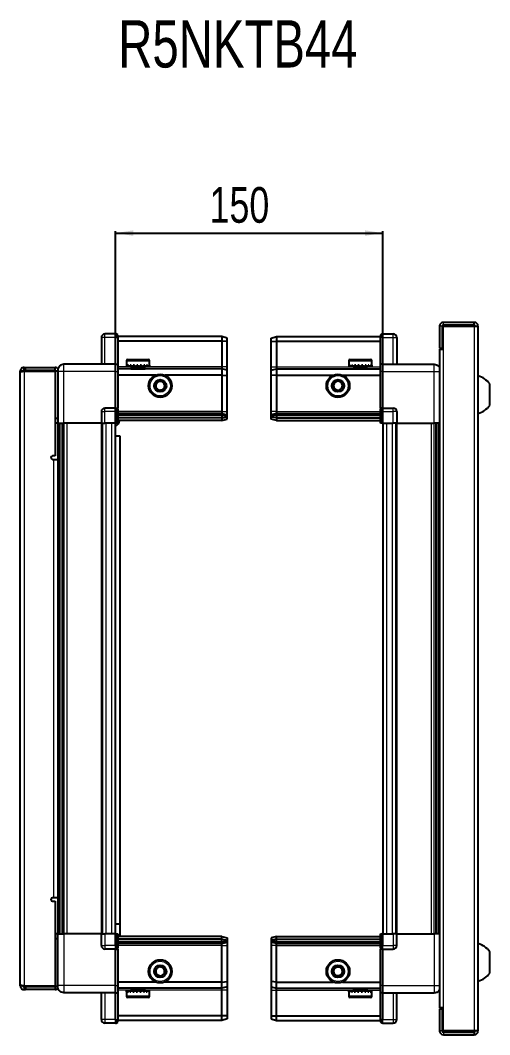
# Model space of a CAD drawing. Header units: millimetres. Extents: x 1021 to 2493, y 561 to 1511.
# Drawn here: x 1642 to 1905, y 943 to 1511 of the extents above; entities that cross this region are included whole.
import ezdxf

# ---------------------------------------------------------------- set-up
doc = ezdxf.new("R2010")
doc.units = ezdxf.units.MM
doc.layers.add('FORMAT', color=7, linetype='Continuous')
doc.styles.add('SLDTEXTSTYLE0', font='TXT', dxfattribs={"width": 0.75})
doc.dimstyles.new('SLDDIMSTYLE0', dxfattribs={"dimtxt": 20, "dimasz": 10, "dimexe": 0, "dimexo": 0.0625, "dimgap": 5, "dimtad": 2, "dimdec": 1, "dimrnd": 1e-09, "dimzin": 12, "dimdsep": 46, "dimtxsty": 'SLDTEXTSTYLE0', "dimsah": 1, "dimcen": 0.09, "dimadec": 0, "dimazin": 3, "dimtfac": 1, "dimtofl": 0, "dimtmove": 0, "dimatfit": 3, "dimfxl": 0, "dimfrac": 2, "dimtolj": 1, "dimtzin": 12, "dimarcsym": 0})

# ---------------------------------------------------------------- blocks, each defined once
blk = doc.blocks.new('_D_4')
at = {"layer": 'FORMAT'}
for p, q in [((1695.13, 1285.67), (1695.13, 1393.16)), ((1695.13, 1392.16), (1845.13, 1392.16)), ((1845.13, 1285.67), (1845.13, 1393.16))]:
    blk.add_line(p, q, dxfattribs=at)
for points in [[(1695.13, 1392.16), (1705.13, 1390.63), (1705.13, 1393.7)], [(1845.13, 1392.16), (1835.13, 1393.7), (1835.13, 1390.63)]]:
    blk.add_solid(points, dxfattribs=at)
at = {"layer": 'FORMAT', "insert": (1747.97, 1417.95), "char_height": 20, "attachment_point": 1, "style": 'SLDTEXTSTYLE0'}
blk.add_mtext('150', dxfattribs=at)

msp = doc.modelspace()

# ---------------------------------------------------------------- linework, layer by layer
at = {"color": 7, "linetype": 'Continuous', "lineweight": 25}
for p, q in [((1896.38, 1342.16), (1879.08, 1342.16)), ((1896.38, 1340.66), (1896.38, 1342.16)), ((1695.28, 1335.66), (1689.28, 1335.66)), ((1695.28, 1335.66), (1695.62, 1335.66)), ((1695.28, 1335.66), (1695.28, 1333.66)), ((1696.48, 1335.16), (1695.62, 1335.66)), ((1844.65, 1335.66), (1843.78, 1335.16)), ((1844.65, 1335.66), (1843.78, 1335.16)), ((1844.98, 1335.66), (1844.65, 1335.66)), ((1844.98, 1335.66), (1844.65, 1335.66)), ((1844.98, 1335.66), (1844.98, 1335.66)), ((1844.98, 1333.66), (1844.98, 1335.66)), ((1844.98, 1335.66), (1850.98, 1335.66)), ((1876.98, 1340.06), (1876.98, 1327.66)), ((1878.48, 1340.06), (1878.48, 1327.66)), ((1878.98, 1327.16), (1878.98, 1340.06)), ((1878.98, 1340.06), (1896.38, 1340.06)), ((1896.38, 1340.66), (1879.08, 1340.66)), ((1896.38, 1340.06), (1898.48, 1340.06)), ((1898.48, 1340.06), (1898.48, 945.26)), ((1687.28, 1333.66), (1687.28, 1318.66)), ((1695.28, 1318.86), (1695.28, 1333.66)), ((1695.28, 1318.86), (1695.28, 1333.66)), ((1696.48, 1333.66), (1696.48, 1335.16)), ((1754.78, 1334.16), (1696.48, 1334.16)), ((1696.48, 1333.66), (1696.48, 1318.86)), ((1754.78, 1331.66), (1696.48, 1331.66)), ((1754.78, 1334.16), (1754.78, 1331.66)), ((1757.78, 1333.36), (1754.78, 1334.16)), ((1754.78, 1331.66), (1754.78, 1317.16)), ((1757.78, 1331.51), (1754.78, 1331.66)), ((1757.78, 1331.51), (1757.78, 1333.36)), ((1757.78, 1317.16), (1757.78, 1331.51)), ((1782.48, 1333.36), (1785.48, 1334.16)), ((1782.48, 1331.51), (1782.48, 1333.36)), ((1782.48, 1331.51), (1785.48, 1331.66)), ((1782.48, 1317.16), (1782.48, 1331.51)), ((1785.48, 1334.16), (1785.48, 1331.66)), ((1785.48, 1334.16), (1843.78, 1334.16)), ((1785.48, 1331.66), (1785.48, 1317.16)), ((1785.48, 1331.66), (1843.78, 1331.66)), ((1843.78, 1335.16), (1843.78, 1333.66)), ((1843.78, 1318.86), (1843.78, 1333.66)), ((1844.98, 1333.66), (1844.98, 1318.86)), ((1852.98, 1333.66), (1852.98, 1318.66)), ((1876.88, 1327.16), (1876.88, 958.16)), ((1876.88, 1327.16), (1878.98, 1327.16)), ((1876.98, 1327.66), (1878.48, 1327.66)), ((1695.28, 1318.66), (1666.28, 1318.66)), ((1695.28, 1318.66), (1695.28, 1318.86)), ((1695.28, 1318.66), (1696.48, 1318.66)), ((1695.28, 1314.66), (1695.28, 1318.66)), ((1696.48, 1318.86), (1696.48, 1318.66)), ((1696.48, 1318.66), (1696.48, 1314.66)), ((1701.28, 1320.56), (1701.28, 1318.16)), ((1702.08, 1321.36), (1709.25, 1321.36)), ((1709.25, 1321.36), (1713.48, 1321.36)), ((1714.28, 1318.16), (1714.28, 1320.56)), ((1825.98, 1320.56), (1825.98, 1317.66)), ((1826.78, 1321.36), (1838.18, 1321.36)), ((1838.98, 1317.66), (1838.98, 1320.56)), ((1843.78, 1318.66), (1843.78, 1318.86)), ((1844.98, 1318.66), (1843.78, 1318.66)), ((1843.78, 1314.66), (1843.78, 1318.66)), ((1844.98, 1318.86), (1844.98, 1318.66)), ((1844.98, 1318.66), (1844.98, 1314.66)), ((1844.98, 1318.66), (1873.98, 1318.66)), ((1643.28, 1314.81), (1641.78, 1314.81)), ((1641.78, 1314.31), (1641.78, 1314.81)), ((1641.78, 971.01), (1641.78, 1314.31)), ((1643.88, 1315.41), (1643.88, 1316.91)), ((1643.88, 1316.91), (1644.78, 1316.91)), ((1643.88, 1315.41), (1644.78, 1315.41)), ((1643.88, 1314.91), (1661.28, 1314.91)), ((1644.78, 1315.41), (1644.78, 1316.91)), ((1644.78, 1316.91), (1661.28, 1316.91)), ((1644.78, 1315.41), (1661.28, 1315.41)), ((1661.28, 1315.41), (1661.28, 1316.91)), ((1662.78, 1314.91), (1661.28, 1314.91)), ((1661.28, 1314.91), (1661.28, 1267.41)), ((1662.78, 1314.66), (1662.78, 1285.66)), ((1695.28, 1294.36), (1695.28, 1314.66)), ((1754.78, 1316.16), (1696.48, 1316.16)), ((1696.48, 1314.66), (1696.48, 1294.36)), ((1717.78, 1312.66), (1696.48, 1312.66)), ((1701.28, 1318.16), (1701.28, 1317.66)), ((1701.28, 1317.66), (1701.42, 1317.66)), ((1701.61, 1318.16), (1701.42, 1318.16)), ((1701.42, 1318.16), (1701.42, 1317.66)), ((1701.42, 1317.66), (1701.61, 1317.66)), ((1701.61, 1318.16), (1701.61, 1317.66)), ((1701.61, 1317.66), (1702.14, 1317.66)), ((1702.54, 1318.16), (1702.14, 1318.16)), ((1702.14, 1318.16), (1702.14, 1317.66)), ((1702.14, 1317.66), (1702.54, 1317.66)), ((1702.54, 1318.16), (1702.54, 1317.66)), ((1702.54, 1317.66), (1703.41, 1317.66)), ((1703.38, 1317.66), (1703.38, 1317.56)), ((1703.38, 1317.56), (1712.18, 1317.56)), ((1703.98, 1318.16), (1703.41, 1318.16)), ((1703.41, 1318.16), (1703.41, 1317.66)), ((1703.41, 1317.66), (1703.98, 1317.66)), ((1703.78, 1317.16), (1704.47, 1316.68)), ((1703.78, 1317.16), (1708.81, 1317.16)), ((1704.47, 1316.68), (1703.78, 1316.2)), ((1703.78, 1316.2), (1703.78, 1316.16)), ((1703.78, 1316.2), (1708.81, 1316.2)), ((1703.98, 1318.16), (1703.98, 1317.66)), ((1703.98, 1317.66), (1705.1, 1317.66)), ((1704.47, 1316.68), (1708.64, 1316.68)), ((1705.79, 1318.16), (1705.1, 1318.16)), ((1705.1, 1318.16), (1705.1, 1317.66)), ((1705.1, 1317.66), (1705.79, 1317.66)), ((1705.79, 1318.16), (1705.79, 1317.66)), ((1705.79, 1317.66), (1707.07, 1317.66)), ((1707.8, 1318.16), (1707.07, 1318.16)), ((1707.07, 1318.16), (1707.07, 1317.66)), ((1707.07, 1317.66), (1707.3, 1317.66)), ((1707.3, 1318.16), (1707.3, 1317.66)), ((1707.8, 1318.16), (1707.8, 1317.66)), ((1707.8, 1318.16), (1707.8, 1317.66)), ((1707.8, 1317.66), (1709.1, 1317.66)), ((1707.8, 1317.66), (1707.8, 1317.66)), ((1708.64, 1316.68), (1711.09, 1316.68)), ((1708.81, 1317.16), (1711.78, 1317.16)), ((1708.81, 1316.2), (1711.78, 1316.2)), ((1709.81, 1318.16), (1709.1, 1318.16)), ((1709.1, 1318.16), (1709.1, 1317.66)), ((1709.16, 1318.16), (1709.16, 1317.66)), ((1709.16, 1317.66), (1709.81, 1317.66)), ((1709.81, 1318.16), (1709.81, 1317.66)), ((1709.81, 1317.66), (1711, 1317.66)), ((1711.62, 1318.16), (1711, 1318.16)), ((1711, 1318.16), (1711, 1317.66)), ((1711, 1317.66), (1711.62, 1317.66)), ((1711.09, 1316.68), (1711.78, 1317.16)), ((1711.78, 1316.2), (1711.09, 1316.68)), ((1711.62, 1318.16), (1711.62, 1317.66)), ((1711.62, 1317.66), (1712.59, 1317.66)), ((1711.78, 1316.16), (1711.78, 1316.2)), ((1712.18, 1317.56), (1712.18, 1317.66)), ((1713.05, 1318.16), (1712.59, 1318.16)), ((1712.59, 1318.16), (1712.59, 1317.66)), ((1712.59, 1317.66), (1713.05, 1317.66)), ((1713.05, 1318.16), (1713.05, 1317.66)), ((1713.05, 1317.66), (1713.71, 1317.66)), ((1713.97, 1318.16), (1713.71, 1318.16)), ((1713.71, 1318.16), (1713.71, 1317.66)), ((1713.71, 1317.66), (1713.97, 1317.66)), ((1713.97, 1318.16), (1713.97, 1317.66)), ((1713.97, 1317.66), (1714.24, 1317.66)), ((1714.28, 1318.16), (1714.24, 1318.16)), ((1714.24, 1318.16), (1714.24, 1317.66)), ((1714.24, 1317.66), (1714.28, 1317.66)), ((1714.28, 1318.16), (1714.28, 1317.66)), ((1754.78, 1312.66), (1722.78, 1312.66)), ((1754.78, 1317.16), (1754.78, 1316.16)), ((1754.78, 1316.16), (1754.78, 1312.66)), ((1757.78, 1315.36), (1754.78, 1316.16)), ((1754.78, 1312.66), (1754.78, 1292.16)), ((1754.78, 1312.66), (1757.78, 1312.33)), ((1757.78, 1315.36), (1757.78, 1317.16)), ((1757.78, 1312.33), (1757.78, 1315.36)), ((1782.48, 1315.36), (1782.48, 1317.16)), ((1782.48, 1315.36), (1785.48, 1316.16)), ((1782.48, 1312.33), (1782.48, 1315.36)), ((1785.48, 1312.66), (1782.48, 1312.33)), ((1785.48, 1317.16), (1785.48, 1316.16)), ((1785.48, 1316.16), (1785.48, 1312.66)), ((1785.48, 1316.16), (1843.78, 1316.16)), ((1785.48, 1312.66), (1785.48, 1292.16)), ((1785.48, 1312.66), (1817.48, 1312.66)), ((1822.48, 1312.66), (1843.78, 1312.66)), ((1825.98, 1317.66), (1826.02, 1317.66)), ((1826.14, 1318.16), (1826.02, 1318.16)), ((1826.02, 1318.16), (1826.02, 1317.66)), ((1826.02, 1317.66), (1826.14, 1317.66)), ((1826.14, 1318.16), (1826.14, 1317.66)), ((1826.14, 1317.66), (1826.55, 1317.66)), ((1826.89, 1318.16), (1826.55, 1318.16)), ((1826.55, 1318.16), (1826.55, 1317.66)), ((1826.55, 1317.66), (1826.89, 1317.66)), ((1826.89, 1318.16), (1826.89, 1317.66)), ((1826.89, 1317.66), (1827.66, 1317.66)), ((1828.19, 1318.16), (1827.66, 1318.16)), ((1827.66, 1318.16), (1827.66, 1317.66)), ((1827.66, 1317.66), (1828.19, 1317.66)), ((1828.08, 1317.66), (1828.08, 1317.56)), ((1828.08, 1317.56), (1836.88, 1317.56)), ((1828.19, 1318.16), (1828.19, 1317.66)), ((1828.19, 1317.66), (1829.25, 1317.66)), ((1828.48, 1317.16), (1829.17, 1316.68)), ((1828.48, 1317.16), (1836.48, 1317.16)), ((1829.17, 1316.68), (1828.48, 1316.2)), ((1828.48, 1316.2), (1828.48, 1316.16)), ((1828.48, 1316.2), (1836.48, 1316.2)), ((1829.17, 1316.68), (1835.79, 1316.68)), ((1829.91, 1318.16), (1829.25, 1318.16)), ((1829.25, 1318.16), (1829.25, 1317.66)), ((1829.25, 1317.66), (1829.91, 1317.66)), ((1829.91, 1318.16), (1829.91, 1317.66)), ((1829.91, 1317.66), (1831.15, 1317.66)), ((1831.88, 1318.16), (1831.15, 1318.16)), ((1831.15, 1318.16), (1831.15, 1317.66)), ((1831.15, 1317.66), (1831.58, 1317.66)), ((1831.58, 1318.16), (1831.58, 1317.66)), ((1831.88, 1318.16), (1831.88, 1317.66)), ((1831.88, 1317.66), (1833.18, 1317.66)), ((1833.9, 1318.16), (1833.18, 1318.16)), ((1833.18, 1318.16), (1833.18, 1317.66)), ((1833.45, 1318.16), (1833.45, 1317.66)), ((1833.45, 1317.66), (1833.9, 1317.66)), ((1833.9, 1318.16), (1833.9, 1317.66)), ((1833.9, 1317.66), (1835.14, 1317.66)), ((1835.8, 1318.16), (1835.14, 1318.16)), ((1835.14, 1318.16), (1835.14, 1317.66)), ((1835.14, 1317.66), (1835.8, 1317.66)), ((1835.79, 1316.68), (1836.48, 1317.16)), ((1836.48, 1316.2), (1835.79, 1316.68)), ((1835.8, 1318.16), (1835.8, 1317.66)), ((1835.8, 1317.66), (1836.84, 1317.66)), ((1836.48, 1316.16), (1836.48, 1316.2)), ((1837.36, 1318.16), (1836.84, 1318.16)), ((1836.84, 1318.16), (1836.84, 1317.66)), ((1836.84, 1317.66), (1837.36, 1317.66)), ((1836.88, 1317.56), (1836.88, 1317.66)), ((1837.36, 1318.16), (1837.36, 1317.66)), ((1837.36, 1317.66), (1838.12, 1317.66)), ((1838.45, 1318.16), (1838.12, 1318.16)), ((1838.12, 1318.16), (1838.12, 1317.66)), ((1838.12, 1317.66), (1838.45, 1317.66)), ((1838.45, 1318.16), (1838.45, 1317.66)), ((1838.45, 1317.66), (1838.84, 1317.66)), ((1838.95, 1318.16), (1838.84, 1318.16)), ((1838.84, 1318.16), (1838.84, 1317.66)), ((1838.84, 1317.66), (1838.95, 1317.66)), ((1838.95, 1318.16), (1838.95, 1317.66)), ((1838.95, 1317.66), (1838.98, 1317.66)), ((1843.78, 1294.36), (1843.78, 1314.66)), ((1844.98, 1314.66), (1844.98, 1294.36)), ((1757.78, 1292.16), (1757.78, 1312.33)), ((1782.48, 1292.16), (1782.48, 1312.33)), ((1905.08, 1295.66), (1905.08, 1307.66)), ((1687.28, 1292.16), (1687.28, 1285.66)), ((1695.28, 1294.16), (1689.28, 1294.16)), ((1695.28, 1294.16), (1695.28, 1294.36)), ((1695.28, 1294.16), (1695.28, 1292.16)), ((1695.28, 1294.16), (1696.48, 1294.16)), ((1695.28, 1285.66), (1695.28, 1292.16)), ((1695.28, 1285.66), (1695.28, 1292.16)), ((1695.62, 1285.66), (1695.62, 1292.16)), ((1696.48, 1294.36), (1696.48, 1294.16)), ((1696.48, 1293.49), (1696.48, 1294.16)), ((1696.48, 1293.49), (1696.48, 1285.66)), ((1754.78, 1291.16), (1696.48, 1291.16)), ((1754.78, 1290.16), (1696.48, 1290.16)), ((1754.78, 1292.16), (1754.78, 1291.16)), ((1754.78, 1291.16), (1754.78, 1290.16)), ((1754.78, 1291.16), (1757.78, 1290.36)), ((1754.78, 1290.16), (1754.78, 1288.66)), ((1754.78, 1290.16), (1757.78, 1289.62)), ((1757.78, 1290.36), (1757.78, 1292.16)), ((1757.78, 1289.62), (1757.78, 1290.36)), ((1782.48, 1290.36), (1782.48, 1292.16)), ((1785.48, 1291.16), (1782.48, 1290.36)), ((1782.48, 1289.62), (1782.48, 1290.36)), ((1785.48, 1290.16), (1782.48, 1289.62)), ((1785.48, 1292.16), (1785.48, 1291.16)), ((1785.48, 1291.16), (1785.48, 1290.16)), ((1785.48, 1291.16), (1843.78, 1291.16)), ((1785.48, 1290.16), (1843.78, 1290.16)), ((1785.48, 1290.16), (1785.48, 1288.66)), ((1843.78, 1294.16), (1843.78, 1294.36)), ((1844.98, 1294.16), (1843.78, 1294.16)), ((1843.78, 1294.16), (1843.78, 1293.49)), ((1843.78, 1285.66), (1843.78, 1293.49)), ((1844.65, 1292.16), (1844.65, 1285.66)), ((1844.98, 1294.36), (1844.98, 1294.16)), ((1844.98, 1292.16), (1844.98, 1294.16)), ((1844.98, 1292.16), (1844.98, 1294.16)), ((1844.98, 1294.16), (1850.98, 1294.16)), ((1844.98, 1292.16), (1844.98, 1285.66)), ((1852.98, 1292.16), (1852.98, 1285.66)), ((1661.28, 1288.41), (1662.78, 1288.41)), ((1662.78, 1285.66), (1661.28, 1285.66)), ((1663.43, 999.66), (1663.43, 1285.66)), ((1665.23, 1285.66), (1665.23, 999.66)), ((1665.26, 1285.66), (1665.26, 999.66)), ((1687.28, 1285.66), (1666.28, 1285.66)), ((1687.28, 1285.66), (1689.28, 1285.66)), ((1687.93, 999.66), (1687.93, 1285.66)), ((1695.28, 1285.66), (1689.28, 1285.66)), ((1695.13, 999.66), (1695.13, 1285.66)), ((1695.28, 1285.66), (1695.62, 1285.66)), ((1695.28, 1285.66), (1695.28, 1285.66)), ((1696.48, 1285.66), (1695.62, 1285.66)), ((1695.62, 1285.66), (1695.62, 1285.66)), ((1754.78, 1288.66), (1696.48, 1288.66)), ((1754.78, 1287.16), (1696.48, 1287.16)), ((1754.78, 1288.66), (1757.78, 1289.12)), ((1754.78, 1288.66), (1754.78, 1287.16)), ((1754.78, 1287.16), (1757.78, 1287.97)), ((1757.78, 1289.12), (1757.78, 1289.62)), ((1757.78, 1287.97), (1757.78, 1289.12)), ((1782.48, 1289.12), (1782.48, 1289.62)), ((1782.48, 1287.97), (1782.48, 1289.12)), ((1785.48, 1288.66), (1782.48, 1289.12)), ((1785.48, 1287.16), (1782.48, 1287.97)), ((1785.48, 1288.66), (1785.48, 1287.16)), ((1785.48, 1288.66), (1843.78, 1288.66)), ((1785.48, 1287.16), (1843.78, 1287.16)), ((1844.65, 1285.66), (1843.78, 1285.66)), ((1844.98, 1285.66), (1844.65, 1285.66)), ((1844.98, 1285.66), (1850.98, 1285.66)), ((1845.13, 1285.66), (1845.13, 999.66)), ((1852.98, 1285.66), (1850.98, 1285.66)), ((1852.33, 1285.66), (1852.33, 999.66)), ((1852.98, 1285.66), (1873.98, 1285.66)), ((1875.01, 999.66), (1875.01, 1285.66)), ((1875.04, 999.66), (1875.04, 1285.66)), ((1876.83, 1285.66), (1876.83, 999.66)), ((1695.13, 1278.66), (1697.63, 1278.66)), ((1697.63, 1278.66), (1697.63, 1005.16)), ((1661.28, 1267.41), (1659.93, 1267.41)), ((1659.93, 1265.41), (1660.68, 1265.41)), ((1660.68, 1265.41), (1662.78, 1265.41)), ((1662.78, 1265.41), (1662.78, 1019.91)), ((1660.68, 1019.91), (1659.93, 1019.91)), ((1659.93, 1017.91), (1661.28, 1017.91)), ((1662.78, 1019.91), (1660.68, 1019.91)), ((1661.28, 1017.91), (1661.28, 970.41)), ((1697.63, 1005.16), (1695.13, 1005.16)), ((1697.63, 1005.16), (1697.63, 998.16)), ((1662.78, 999.66), (1661.28, 999.66)), ((1662.78, 996.91), (1661.28, 996.91)), ((1662.78, 970.66), (1662.78, 999.66)), ((1687.28, 999.66), (1666.28, 999.66)), ((1687.28, 993.16), (1687.28, 999.66)), ((1687.28, 999.66), (1689.28, 999.66)), ((1695.28, 999.66), (1689.28, 999.66)), ((1695.28, 999.66), (1695.62, 999.66)), ((1695.28, 993.16), (1695.28, 999.66)), ((1695.62, 993.16), (1695.62, 999.66)), ((1695.62, 999.66), (1696.48, 999.66)), ((1696.48, 999.66), (1696.48, 991.84)), ((1754.78, 998.16), (1696.48, 998.16)), ((1754.78, 996.66), (1696.48, 996.66)), ((1754.78, 995.16), (1696.48, 995.16)), ((1754.78, 996.66), (1754.78, 998.16)), ((1754.78, 998.16), (1757.78, 997.36)), ((1754.78, 995.16), (1754.78, 996.66)), ((1754.78, 996.66), (1757.78, 996.21)), ((1754.78, 995.16), (1757.78, 995.71)), ((1754.78, 994.16), (1754.78, 995.16)), ((1754.78, 994.16), (1757.78, 994.97)), ((1757.78, 997.36), (1757.78, 996.21)), ((1757.78, 996.21), (1757.78, 995.71)), ((1757.78, 995.71), (1757.78, 994.97)), ((1757.78, 994.97), (1757.78, 993.16)), ((1785.48, 998.16), (1782.48, 997.36)), ((1782.48, 997.36), (1782.48, 996.21)), ((1785.48, 996.66), (1782.48, 996.21)), ((1782.48, 996.21), (1782.48, 995.71)), ((1785.48, 995.16), (1782.48, 995.71)), ((1782.48, 995.71), (1782.48, 994.97)), ((1785.48, 994.16), (1782.48, 994.97)), ((1782.48, 994.97), (1782.48, 993.16)), ((1785.48, 996.66), (1785.48, 998.16)), ((1785.48, 998.16), (1843.78, 998.16)), ((1785.48, 995.16), (1785.48, 996.66)), ((1785.48, 996.66), (1843.78, 996.66)), ((1785.48, 995.16), (1843.78, 995.16)), ((1785.48, 994.16), (1785.48, 995.16)), ((1843.78, 991.84), (1843.78, 999.66)), ((1843.78, 999.66), (1844.65, 999.66)), ((1844.65, 999.66), (1844.65, 999.66)), ((1844.65, 999.66), (1844.65, 993.16)), ((1844.98, 999.66), (1844.65, 999.66)), ((1844.98, 999.66), (1844.98, 993.16)), ((1844.98, 999.66), (1844.98, 999.66)), ((1844.98, 999.66), (1844.98, 993.16)), ((1844.98, 999.66), (1850.98, 999.66)), ((1852.98, 999.66), (1850.98, 999.66)), ((1852.98, 993.16), (1852.98, 999.66)), ((1852.98, 999.66), (1873.98, 999.66)), ((1695.28, 991.16), (1689.28, 991.16)), ((1695.28, 993.16), (1695.28, 991.16)), ((1695.28, 993.16), (1695.28, 991.16)), ((1695.28, 991.16), (1696.48, 991.16)), ((1695.28, 990.96), (1695.28, 991.16)), ((1695.28, 970.66), (1695.28, 990.96)), ((1754.78, 994.16), (1696.48, 994.16)), ((1696.48, 991.16), (1696.48, 991.84)), ((1696.48, 991.16), (1696.48, 990.96)), ((1696.48, 990.96), (1696.48, 970.66)), ((1754.78, 993.16), (1754.78, 994.16)), ((1754.78, 972.66), (1754.78, 993.16)), ((1757.78, 993.16), (1757.78, 973)), ((1782.48, 993.16), (1782.48, 973)), ((1785.48, 994.16), (1843.78, 994.16)), ((1785.48, 993.16), (1785.48, 994.16)), ((1785.48, 972.66), (1785.48, 993.16)), ((1843.78, 991.84), (1843.78, 991.16)), ((1844.98, 991.16), (1843.78, 991.16)), ((1843.78, 990.96), (1843.78, 991.16)), ((1843.78, 970.66), (1843.78, 990.96)), ((1844.98, 991.16), (1844.98, 993.16)), ((1844.98, 991.16), (1844.98, 990.96)), ((1844.98, 991.16), (1850.98, 991.16)), ((1844.98, 990.96), (1844.98, 970.66)), ((1905.08, 977.66), (1905.08, 989.66)), ((1717.78, 972.66), (1696.48, 972.66)), ((1754.78, 972.66), (1722.78, 972.66)), ((1754.78, 972.66), (1757.78, 973)), ((1754.78, 969.16), (1754.78, 972.66)), ((1757.78, 973), (1757.78, 969.97)), ((1785.48, 972.66), (1782.48, 973)), ((1782.48, 973), (1782.48, 969.97)), ((1785.48, 972.66), (1817.48, 972.66)), ((1785.48, 969.16), (1785.48, 972.66)), ((1822.48, 972.66), (1843.78, 972.66)), ((1641.78, 970.51), (1641.78, 971.01)), ((1643.28, 970.51), (1641.78, 970.51)), ((1661.28, 970.41), (1643.88, 970.41)), ((1643.88, 969.91), (1643.88, 968.41)), ((1643.88, 969.91), (1644.78, 969.91)), ((1643.88, 968.41), (1644.78, 968.41)), ((1661.28, 969.91), (1644.78, 969.91)), ((1644.78, 969.91), (1644.78, 968.41)), ((1661.28, 968.41), (1644.78, 968.41)), ((1661.28, 970.41), (1662.78, 970.41)), ((1661.28, 969.91), (1661.28, 968.41)), ((1695.28, 966.66), (1666.28, 966.66)), ((1687.28, 951.66), (1687.28, 966.66)), ((1695.28, 966.66), (1695.28, 970.66)), ((1695.28, 966.66), (1696.48, 966.66)), ((1695.28, 966.46), (1695.28, 966.66)), ((1695.28, 951.66), (1695.28, 966.46)), ((1696.48, 970.66), (1696.48, 966.66)), ((1754.78, 969.16), (1696.48, 969.16)), ((1696.48, 966.66), (1696.48, 966.46)), ((1696.48, 966.46), (1696.48, 951.66)), ((1701.28, 967.66), (1701.28, 964.76)), ((1701.38, 967.66), (1701.28, 967.66)), ((1701.38, 967.16), (1701.38, 967.66)), ((1701.55, 967.66), (1701.38, 967.66)), ((1701.38, 967.16), (1701.55, 967.16)), ((1701.55, 967.16), (1701.55, 967.66)), ((1702.04, 967.66), (1701.55, 967.66)), ((1702.04, 967.16), (1702.04, 967.66)), ((1702.42, 967.66), (1702.04, 967.66)), ((1702.04, 967.16), (1702.42, 967.16)), ((1702.42, 967.16), (1702.42, 967.66)), ((1703.26, 967.66), (1702.42, 967.66)), ((1703.26, 967.16), (1703.26, 967.66)), ((1703.81, 967.66), (1703.26, 967.66)), ((1703.26, 967.16), (1703.81, 967.16)), ((1703.38, 967.76), (1703.38, 967.66)), ((1708.78, 967.76), (1703.38, 967.76)), ((1703.78, 969.16), (1703.78, 969.13)), ((1703.78, 969.13), (1704.47, 968.65)), ((1703.89, 969.13), (1703.78, 969.13)), ((1704.47, 968.65), (1703.78, 968.16)), ((1703.89, 968.16), (1703.78, 968.16)), ((1703.81, 967.16), (1703.81, 967.66)), ((1704.92, 967.66), (1703.81, 967.66)), ((1711.78, 969.13), (1703.89, 969.13)), ((1711.78, 968.16), (1703.89, 968.16)), ((1704.56, 968.65), (1704.47, 968.65)), ((1711.09, 968.65), (1704.56, 968.65)), ((1704.92, 967.16), (1704.92, 967.66)), ((1705.6, 967.66), (1704.92, 967.66)), ((1704.92, 967.16), (1705.6, 967.16)), ((1705.6, 967.16), (1705.6, 967.66)), ((1706.86, 967.66), (1705.6, 967.66)), ((1706.86, 967.16), (1706.86, 967.66)), ((1707.16, 967.66), (1706.86, 967.66)), ((1706.86, 967.16), (1707.6, 967.16)), ((1707.16, 967.16), (1707.16, 967.66)), ((1707.6, 967.16), (1707.6, 967.66)), ((1708.9, 967.66), (1707.6, 967.66)), ((1712.18, 967.76), (1708.78, 967.76)), ((1708.9, 967.16), (1708.9, 967.66)), ((1708.9, 967.16), (1709.61, 967.16)), ((1709.02, 967.16), (1709.02, 967.66)), ((1709.61, 967.66), (1709.02, 967.66)), ((1709.61, 967.16), (1709.61, 967.66)), ((1710.82, 967.66), (1709.61, 967.66)), ((1710.82, 967.16), (1710.82, 967.66)), ((1711.45, 967.66), (1710.82, 967.66)), ((1710.82, 967.16), (1711.45, 967.16)), ((1711.09, 968.65), (1711.78, 969.13)), ((1711.78, 968.16), (1711.09, 968.65)), ((1711.45, 967.16), (1711.45, 967.66)), ((1712.45, 967.66), (1711.45, 967.66)), ((1711.78, 969.13), (1711.78, 969.16)), ((1712.18, 967.66), (1712.18, 967.76)), ((1712.45, 967.16), (1712.45, 967.66)), ((1712.93, 967.66), (1712.45, 967.66)), ((1712.45, 967.16), (1712.93, 967.16)), ((1712.93, 967.16), (1712.93, 967.66)), ((1713.62, 967.66), (1712.93, 967.66)), ((1713.62, 967.16), (1713.62, 967.66)), ((1713.91, 967.66), (1713.62, 967.66)), ((1713.62, 967.16), (1713.91, 967.16)), ((1713.91, 967.16), (1713.91, 967.66)), ((1714.22, 967.66), (1713.91, 967.66)), ((1714.22, 967.16), (1714.22, 967.66)), ((1714.28, 967.66), (1714.22, 967.66)), ((1714.22, 967.16), (1714.28, 967.16)), ((1714.28, 964.76), (1714.28, 967.66)), ((1714.28, 967.16), (1714.28, 967.66)), ((1714.28, 967.66), (1714.28, 967.66)), ((1757.78, 969.97), (1754.78, 969.16)), ((1754.78, 968.16), (1754.78, 969.16)), ((1754.78, 953.66), (1754.78, 968.16)), ((1757.78, 969.97), (1757.78, 968.16)), ((1757.78, 968.16), (1757.78, 953.82)), ((1782.48, 969.97), (1785.48, 969.16)), ((1782.48, 969.97), (1782.48, 968.16)), ((1782.48, 968.16), (1782.48, 953.82)), ((1785.48, 969.16), (1843.78, 969.16)), ((1785.48, 968.16), (1785.48, 969.16)), ((1785.48, 953.66), (1785.48, 968.16)), ((1825.98, 967.66), (1825.98, 964.76)), ((1826, 967.66), (1825.98, 967.66)), ((1826, 967.16), (1826, 967.66)), ((1826.1, 967.66), (1826, 967.66)), ((1826, 967.16), (1826.1, 967.16)), ((1826.1, 967.16), (1826.1, 967.66)), ((1826.47, 967.66), (1826.1, 967.66)), ((1826.47, 967.16), (1826.47, 967.66)), ((1826.79, 967.66), (1826.47, 967.66)), ((1826.47, 967.16), (1826.79, 967.16)), ((1826.79, 967.16), (1826.79, 967.66)), ((1827.53, 967.66), (1826.79, 967.66)), ((1827.53, 967.16), (1827.53, 967.66)), ((1828.04, 967.66), (1827.53, 967.66)), ((1827.53, 967.16), (1828.04, 967.16)), ((1828.04, 967.16), (1828.04, 967.66)), ((1829.07, 967.66), (1828.04, 967.66)), ((1828.08, 967.76), (1828.08, 967.66)), ((1836.88, 967.76), (1828.08, 967.76)), ((1828.48, 969.16), (1828.48, 969.13)), ((1828.48, 969.13), (1829.17, 968.65)), ((1836.48, 969.13), (1828.48, 969.13)), ((1829.17, 968.65), (1828.48, 968.16)), ((1836.48, 968.16), (1828.48, 968.16)), ((1829.07, 967.16), (1829.07, 967.66)), ((1829.72, 967.66), (1829.07, 967.66)), ((1829.07, 967.16), (1829.72, 967.16)), ((1835.79, 968.65), (1829.17, 968.65)), ((1829.72, 967.16), (1829.72, 967.66)), ((1830.95, 967.66), (1829.72, 967.66)), ((1830.95, 967.16), (1830.95, 967.66)), ((1831.44, 967.66), (1830.95, 967.66)), ((1830.95, 967.16), (1831.68, 967.16)), ((1831.44, 967.16), (1831.44, 967.66)), ((1831.68, 967.16), (1831.68, 967.66)), ((1832.98, 967.66), (1831.68, 967.66)), ((1832.98, 967.16), (1832.98, 967.66)), ((1832.98, 967.16), (1833.71, 967.16)), ((1833.31, 967.16), (1833.31, 967.66)), ((1833.71, 967.66), (1833.31, 967.66)), ((1833.71, 967.16), (1833.71, 967.66)), ((1834.95, 967.66), (1833.71, 967.66)), ((1834.95, 967.16), (1834.95, 967.66)), ((1835.62, 967.66), (1834.95, 967.66)), ((1834.95, 967.16), (1835.62, 967.16)), ((1835.62, 967.16), (1835.62, 967.66)), ((1836.69, 967.66), (1835.62, 967.66)), ((1835.79, 968.65), (1836.48, 969.13)), ((1836.48, 968.16), (1835.79, 968.65)), ((1836.48, 969.13), (1836.48, 969.16)), ((1836.69, 967.16), (1836.69, 967.66)), ((1837.23, 967.66), (1836.69, 967.66)), ((1836.69, 967.16), (1837.23, 967.16)), ((1836.88, 967.66), (1836.88, 967.76)), ((1837.23, 967.16), (1837.23, 967.66)), ((1838.02, 967.66), (1837.23, 967.66)), ((1838.02, 967.16), (1838.02, 967.66)), ((1838.37, 967.66), (1838.02, 967.66)), ((1838.02, 967.16), (1838.37, 967.16)), ((1838.37, 967.16), (1838.37, 967.66)), ((1838.8, 967.66), (1838.37, 967.66)), ((1838.8, 967.16), (1838.8, 967.66)), ((1838.93, 967.66), (1838.8, 967.66)), ((1838.8, 967.16), (1838.93, 967.16)), ((1838.93, 967.16), (1838.93, 967.66)), ((1838.98, 967.66), (1838.93, 967.66)), ((1838.98, 964.76), (1838.98, 967.66)), ((1843.78, 966.66), (1843.78, 970.66)), ((1844.98, 966.66), (1843.78, 966.66)), ((1843.78, 966.46), (1843.78, 966.66)), ((1843.78, 951.66), (1843.78, 966.46)), ((1844.98, 970.66), (1844.98, 966.66)), ((1844.98, 966.66), (1844.98, 966.46)), ((1844.98, 966.66), (1873.98, 966.66)), ((1844.98, 966.46), (1844.98, 951.66)), ((1844.98, 966.46), (1844.98, 951.66)), ((1852.98, 951.66), (1852.98, 966.66)), ((1702.23, 963.96), (1702.08, 963.96)), ((1713.48, 963.96), (1702.23, 963.96)), ((1838.18, 963.96), (1826.78, 963.96)), ((1878.98, 958.16), (1876.88, 958.16)), ((1876.98, 957.66), (1878.48, 957.66)), ((1876.98, 957.66), (1876.98, 945.26)), ((1878.48, 957.66), (1878.48, 945.26)), ((1878.98, 945.26), (1878.98, 958.16)), ((1695.28, 949.66), (1689.28, 949.66)), ((1695.28, 951.66), (1695.28, 949.66)), ((1695.28, 949.66), (1695.62, 949.66)), ((1695.28, 949.66), (1695.28, 949.66)), ((1695.28, 949.66), (1695.62, 949.66)), ((1695.62, 949.66), (1696.48, 950.16)), ((1695.62, 949.66), (1696.48, 950.16)), ((1754.78, 953.66), (1696.48, 953.66)), ((1696.48, 950.16), (1696.48, 951.66)), ((1754.78, 951.16), (1696.48, 951.16)), ((1757.78, 953.82), (1754.78, 953.66)), ((1754.78, 951.16), (1754.78, 953.66)), ((1757.78, 951.97), (1754.78, 951.16)), ((1757.78, 953.82), (1757.78, 951.97)), ((1782.48, 953.82), (1785.48, 953.66)), ((1782.48, 953.82), (1782.48, 951.97)), ((1782.48, 951.97), (1785.48, 951.16)), ((1785.48, 953.66), (1843.78, 953.66)), ((1785.48, 951.16), (1785.48, 953.66)), ((1785.48, 951.16), (1843.78, 951.16)), ((1843.78, 951.66), (1843.78, 950.16)), ((1843.78, 950.16), (1844.65, 949.66)), ((1844.98, 949.66), (1844.65, 949.66)), ((1844.98, 949.66), (1844.98, 951.66)), ((1844.98, 949.66), (1850.98, 949.66)), ((1896.38, 945.26), (1878.98, 945.26)), ((1879.08, 944.66), (1896.38, 944.66)), ((1898.48, 945.26), (1896.38, 945.26)), ((1896.38, 944.66), (1896.38, 943.16)), ((1879.08, 943.16), (1896.38, 943.16))]:
    msp.add_line(p, q, dxfattribs=at)
at = {"color": 8, "linetype": 'Continuous', "lineweight": 18}
for p, q in [((1879.08, 1340.66), (1879.08, 1342.16)), ((1689.28, 1333.66), (1689.28, 1335.66)), ((1850.98, 1333.66), (1850.98, 1335.66)), ((1878.48, 1340.06), (1876.98, 1340.06)), ((1896.38, 1340.06), (1896.38, 945.26)), ((1689.28, 1333.66), (1687.28, 1333.66)), ((1689.28, 1318.66), (1689.28, 1333.66)), ((1695.28, 1333.66), (1689.28, 1333.66)), ((1695.28, 1333.66), (1696.48, 1333.66)), ((1844.98, 1333.66), (1843.78, 1333.66)), ((1844.98, 1333.66), (1850.98, 1333.66)), ((1850.98, 1318.66), (1850.98, 1333.66)), ((1850.98, 1333.66), (1852.98, 1333.66)), ((1878.98, 1327.16), (1878.98, 958.16)), ((1695.28, 1318.86), (1696.48, 1318.86)), ((1701.28, 1320.56), (1709.46, 1320.56)), ((1709.46, 1320.56), (1714.28, 1320.56)), ((1825.98, 1320.56), (1838.98, 1320.56)), ((1843.78, 1318.86), (1844.98, 1318.86)), ((1643.88, 1314.91), (1643.88, 970.41)), ((1666.28, 1285.66), (1666.28, 1314.66)), ((1695.28, 1314.66), (1666.28, 1314.66)), ((1695.28, 1314.66), (1696.48, 1314.66)), ((1703.78, 1317.16), (1696.48, 1317.16)), ((1754.78, 1317.16), (1711.78, 1317.16)), ((1757.78, 1317.16), (1754.78, 1317.16)), ((1782.48, 1317.16), (1785.48, 1317.16)), ((1785.48, 1317.16), (1828.48, 1317.16)), ((1836.48, 1317.16), (1843.78, 1317.16)), ((1844.98, 1314.66), (1843.78, 1314.66)), ((1844.98, 1314.66), (1873.98, 1314.66)), ((1873.98, 1285.66), (1873.98, 1314.66)), ((1687.28, 1292.16), (1689.28, 1292.16)), ((1689.28, 1292.16), (1689.28, 1294.16)), ((1689.28, 1285.66), (1689.28, 1292.16)), ((1695.28, 1292.16), (1689.28, 1292.16)), ((1695.28, 1294.36), (1696.48, 1294.36)), ((1695.28, 1292.16), (1695.62, 1292.16)), ((1754.78, 1292.16), (1696.48, 1292.16)), ((1754.78, 1292.16), (1757.78, 1292.16)), ((1785.48, 1292.16), (1782.48, 1292.16)), ((1785.48, 1292.16), (1843.78, 1292.16)), ((1843.78, 1294.36), (1844.98, 1294.36)), ((1844.98, 1292.16), (1844.65, 1292.16)), ((1844.98, 1292.16), (1850.98, 1292.16)), ((1850.98, 1292.16), (1850.98, 1294.16)), ((1850.98, 1285.66), (1850.98, 1292.16)), ((1852.98, 1292.16), (1850.98, 1292.16)), ((1662.78, 1265.41), (1662.78, 1285.66)), ((1664.02, 1285.66), (1664.02, 999.66)), ((1666.47, 999.66), (1666.47, 1285.66)), ((1667.88, 1285.66), (1667.88, 999.66)), ((1687.28, 999.66), (1687.28, 1285.66)), ((1689.93, 999.66), (1689.93, 1285.66)), ((1693.13, 999.66), (1693.13, 1285.66)), ((1695.28, 1285.66), (1695.62, 1285.66)), ((1847.13, 1285.66), (1847.13, 999.66)), ((1850.33, 1285.66), (1850.33, 999.66)), ((1852.98, 1285.66), (1852.98, 999.66)), ((1872.39, 999.66), (1872.39, 1285.66)), ((1873.8, 1285.66), (1873.8, 999.66)), ((1876.25, 999.66), (1876.25, 1285.66)), ((1660.68, 1019.91), (1660.68, 1265.41)), ((1662.78, 999.66), (1662.78, 1019.91)), ((1666.28, 999.66), (1666.28, 970.66)), ((1689.28, 999.66), (1689.28, 993.16)), ((1844.98, 999.66), (1844.65, 999.66)), ((1850.98, 999.66), (1850.98, 993.16)), ((1873.98, 999.66), (1873.98, 970.66)), ((1687.28, 993.16), (1689.28, 993.16)), ((1689.28, 993.16), (1689.28, 991.16)), ((1695.28, 993.16), (1689.28, 993.16)), ((1695.28, 993.16), (1695.62, 993.16)), ((1696.48, 990.96), (1695.28, 990.96)), ((1754.78, 993.16), (1696.48, 993.16)), ((1754.78, 993.16), (1757.78, 993.16)), ((1785.48, 993.16), (1782.48, 993.16)), ((1785.48, 993.16), (1843.78, 993.16)), ((1844.98, 990.96), (1843.78, 990.96)), ((1844.98, 993.16), (1844.65, 993.16)), ((1844.98, 993.16), (1850.98, 993.16)), ((1852.98, 993.16), (1850.98, 993.16)), ((1850.98, 993.16), (1850.98, 991.16)), ((1695.28, 970.66), (1666.28, 970.66)), ((1689.28, 966.66), (1689.28, 951.66)), ((1695.28, 970.66), (1696.48, 970.66)), ((1696.48, 966.46), (1695.28, 966.46)), ((1703.78, 968.16), (1696.48, 968.16)), ((1754.78, 968.16), (1711.78, 968.16)), ((1757.78, 968.16), (1754.78, 968.16)), ((1782.48, 968.16), (1785.48, 968.16)), ((1785.48, 968.16), (1828.48, 968.16)), ((1836.48, 968.16), (1843.78, 968.16)), ((1844.98, 970.66), (1843.78, 970.66)), ((1844.98, 966.46), (1843.78, 966.46)), ((1844.98, 970.66), (1873.98, 970.66)), ((1850.98, 966.66), (1850.98, 951.66)), ((1701.45, 964.76), (1701.28, 964.76)), ((1714.28, 964.76), (1701.45, 964.76)), ((1838.98, 964.76), (1825.98, 964.76)), ((1689.28, 951.66), (1687.28, 951.66)), ((1689.28, 951.66), (1689.28, 949.66)), ((1695.28, 951.66), (1689.28, 951.66)), ((1695.28, 951.66), (1696.48, 951.66)), ((1844.98, 951.66), (1843.78, 951.66)), ((1844.98, 951.66), (1850.98, 951.66)), ((1850.98, 951.66), (1852.98, 951.66)), ((1850.98, 951.66), (1850.98, 949.66)), ((1878.48, 945.26), (1876.98, 945.26)), ((1879.08, 944.66), (1879.08, 943.16))]:
    msp.add_line(p, q, dxfattribs=at)
at = {"color": 7, "linetype": 'Continuous', "lineweight": 25}
for centre, radius in [((1720.28, 1306.66), 6.5), ((1819.98, 1306.66), 6.5), ((1720.28, 1306.66), 3.46), ((1819.98, 1306.66), 3.46), ((1720.28, 978.66), 6.5), ((1819.98, 978.66), 6.5), ((1720.28, 978.66), 3.46), ((1819.98, 978.66), 3.46)]:
    msp.add_circle(centre, radius, dxfattribs=at)
at = {"color": 8, "linetype": 'Continuous', "lineweight": 18}
for centre in [(1720.28, 1306.66), (1819.98, 1306.66), (1720.28, 978.66), (1819.98, 978.66)]:
    msp.add_circle(centre, 5.7, dxfattribs=at)
at = {"color": 7, "linetype": 'Continuous', "lineweight": 25}
for centre, radius, start, end in [((1879.08, 1340.06), 2.1, 90, 180), ((1896.38, 1340.06), 2.1, 0, 90), ((1689.28, 1333.66), 2, 90, 180), ((1850.98, 1333.66), 2, 360, 90), ((1879.08, 1340.06), 0.6, 90, 180), ((1896.38, 1340.06), 0.6, 0, 90), ((1702.08, 1320.56), 0.8, 90, 180), ((1713.48, 1320.56), 0.8, 0, 90), ((1826.78, 1320.56), 0.8, 90, 180), ((1838.18, 1320.56), 0.8, 0, 90), ((1643.78, 1314.41), 0.5, 90, 117.7907), ((1661.18, 1314.81), 0.6, 9.5941, 90), ((1661.18, 1314.81), 2.1, 32.2369, 87.2706), ((1703.38, 1317.16), 0.4, 0, 90), ((1712.18, 1317.16), 0.4, 90, 180), ((1828.08, 1317.16), 0.4, 0, 90), ((1836.88, 1317.16), 0.4, 90, 180), ((1720.28, 1306.66), 2.5, 161.0066, 221.0066), ((1720.28, 1306.66), 2.5, 101.0066, 161.0066), ((1720.28, 1306.66), 2.5, 41.0066, 101.0066), ((1720.28, 1306.66), 2.5, 341.0066, 41.0066), ((1819.98, 1306.66), 2.5, 120.741, 180.741), ((1819.98, 1306.66), 2.5, 60.741, 120.741), ((1819.98, 1306.66), 2.5, 0.741, 60.741), ((1895.46, 1300.64), 11.91, 36.1266, 75.2996), ((1720.28, 1306.66), 2.5, 221.0066, 281.0066), ((1720.28, 1306.66), 2.5, 281.0066, 341.0066), ((1819.98, 1306.66), 2.5, 180.741, 240.741), ((1819.98, 1306.66), 2.5, 240.741, 300.741), ((1819.98, 1306.66), 2.5, 300.741, 0.741), ((1895.46, 1302.69), 11.91, 284.7004, 323.8734), ((1689.28, 1292.16), 2, 90, 180), ((1850.98, 1292.16), 2, 0, 90), ((1692.63, 1288.31), 5, 300, 346.7029), ((1659.93, 1266.41), 1, 90, 270), ((1659.93, 1018.91), 1, 90, 270), ((1689.28, 993.16), 2, 180, 270), ((1850.98, 993.16), 2, 270, 0), ((1895.46, 982.64), 11.91, 36.1266, 75.2996), ((1720.28, 978.66), 2.5, 127.9842, 187.9842), ((1720.28, 978.66), 2.5, 187.9842, 247.9842), ((1720.28, 978.66), 2.5, 67.9842, 127.9842), ((1720.28, 978.66), 2.5, 7.9842, 67.9842), ((1720.28, 978.66), 2.5, 307.9842, 7.9842), ((1819.98, 978.66), 2.5, 155.9116, 215.9116), ((1819.98, 978.66), 2.5, 95.9116, 155.9116), ((1819.98, 978.66), 2.5, 35.9116, 95.9116), ((1819.98, 978.66), 2.5, 275.9116, 335.9116), ((1819.98, 978.66), 2.5, 335.9116, 35.9116), ((1895.46, 984.69), 11.91, 284.7004, 323.8734), ((1720.28, 978.66), 2.5, 247.9842, 307.9842), ((1819.98, 978.66), 2.5, 215.9116, 275.9116), ((1643.78, 970.91), 0.5, 243.5844, 270), ((1661.18, 970.51), 0.6, 270, 350.4059), ((1661.18, 970.51), 2.1, 272.7294, 327.8305), ((1703.38, 968.16), 0.4, 270, 360), ((1712.18, 968.16), 0.4, 180, 270), ((1828.08, 968.16), 0.4, 270, 0), ((1836.88, 968.16), 0.4, 180, 270), ((1702.08, 964.76), 0.8, 180, 270), ((1713.48, 964.76), 0.8, 270, 360), ((1826.78, 964.76), 0.8, 180, 270), ((1838.18, 964.76), 0.8, 270, 0), ((1689.28, 951.66), 2, 180, 270), ((1850.98, 951.66), 2, 270, 0), ((1879.08, 945.26), 2.1, 180, 270), ((1879.08, 945.26), 0.6, 180, 270), ((1896.38, 945.26), 2.1, 270, 0), ((1896.38, 945.26), 0.6, 270, 0)]:
    msp.add_arc(centre, radius, start, end, dxfattribs=at)
for centre, start_param, end_param in [((1699.08, 1292.16), 2.418858, 3.141593), ((1841.19, 1292.16), 0, 0.722734), ((1699.08, 993.16), 3.141593, 3.864327), ((1841.19, 993.16), 5.560451, 6.283185)]:
    msp.add_ellipse(centre, major_axis=(3.46, 0), ratio=0.57735, start_param=start_param, end_param=end_param, dxfattribs=at)
for points, knots in [([(1666.28, 1318.66), (1665.84, 1318.62), (1665.17, 1318.55), (1664.35, 1318.11), (1663.79, 1317.66), (1663.34, 1317.1), (1662.9, 1316.28), (1662.83, 1315.6), (1662.78, 1315.16)], [0, 0, 0, 0, 0.239457, 0.368361, 0.5, 0.631639, 0.760543, 1, 1, 1, 1]), ([(1873.98, 1318.66), (1874.42, 1318.62), (1875.1, 1318.55), (1875.91, 1318.11), (1876.47, 1317.67), (1876.75, 1317.3), (1876.88, 1317.12)], [0, 0, 0, 0, 0.384298, 0.591173, 0.802437, 1, 1, 1, 1]), ([(1643.88, 1316.91), (1643.63, 1316.89), (1643.14, 1316.84), (1642.5, 1316.44), (1642.03, 1315.88), (1641.81, 1315.3), (1641.79, 1314.94), (1641.78, 1314.81)], [0, 0, 0, 0, 0.230255, 0.448522, 0.666786, 0.88505, 1, 1, 1, 1]), ([(1641.78, 1314.31), (1641.81, 1314.36), (1641.86, 1314.45), (1642.26, 1314.58), (1642.81, 1314.71), (1643.39, 1314.82), (1643.76, 1314.89), (1643.88, 1314.91)], [0, 0, 0, 0, 0.230255, 0.448522, 0.666786, 0.88505, 1, 1, 1, 1]), ([(1662.78, 1315.16), (1662.78, 1315.16), (1662.78, 1315.14), (1662.78, 1315.03), (1662.78, 1314.86), (1662.78, 1314.73), (1662.78, 1314.66)], [0, 0, 0, 0, 0.249394, 0.500333, 0.750167, 1, 1, 1, 1]), ([(1717.45, 1306.11), (1717.62, 1306.6), (1717.93, 1307.51), (1718.24, 1308.42), (1718.39, 1308.84)], [0, 0, 0, 0, 0.534686, 1, 1, 1, 1]), ([(1718.39, 1308.84), (1718.9, 1308.94), (1719.84, 1309.13), (1720.78, 1309.31), (1721.22, 1309.39)], [0, 0, 0, 0, 0.534686, 1, 1, 1, 1]), ([(1721.22, 1309.39), (1721.3, 1309.3), (1721.7, 1308.85), (1722.35, 1308.1), (1722.89, 1307.48), (1723.12, 1307.22)], [0, 0, 0, 0, 0.133125, 0.637099, 1, 1, 1, 1]), ([(1723.12, 1307.22), (1722.95, 1306.73), (1722.64, 1305.82), (1722.32, 1304.91), (1722.18, 1304.49)], [0, 0, 0, 0, 0.534686, 1, 1, 1, 1]), ([(1817.46, 1308.07), (1817.91, 1308.34), (1818.74, 1308.83), (1819.56, 1309.32), (1819.95, 1309.55)], [0, 0, 0, 0, 0.534686, 1, 1, 1, 1]), ([(1817.5, 1305.19), (1817.5, 1305.31), (1817.49, 1305.91), (1817.48, 1306.91), (1817.47, 1307.73), (1817.46, 1308.07)], [0, 0, 0, 0, 0.133125, 0.637099, 1, 1, 1, 1]), ([(1819.95, 1309.55), (1820.4, 1309.3), (1821.24, 1308.83), (1822.07, 1308.36), (1822.46, 1308.14)], [0, 0, 0, 0, 0.534686, 1, 1, 1, 1]), ([(1822.46, 1308.14), (1822.47, 1307.8), (1822.48, 1306.97), (1822.49, 1305.98), (1822.5, 1305.38), (1822.5, 1305.25)], [0, 0, 0, 0, 0.362901, 0.866875, 1, 1, 1, 1]), ([(1719.34, 1303.93), (1719.12, 1304.19), (1718.58, 1304.82), (1717.92, 1305.57), (1717.53, 1306.02), (1717.45, 1306.11)], [0, 0, 0, 0, 0.362901, 0.866875, 1, 1, 1, 1]), ([(1722.18, 1304.49), (1721.67, 1304.39), (1720.72, 1304.2), (1719.78, 1304.02), (1719.34, 1303.93)], [0, 0, 0, 0, 0.534686, 1, 1, 1, 1]), ([(1820.02, 1303.78), (1819.57, 1304.03), (1818.73, 1304.5), (1817.89, 1304.97), (1817.5, 1305.19)], [0, 0, 0, 0, 0.5346859, 1, 1, 1, 1]), ([(1822.5, 1305.25), (1822.06, 1304.99), (1821.23, 1304.5), (1820.4, 1304.01), (1820.02, 1303.78)], [0, 0, 0, 0, 0.5346859, 1, 1, 1, 1]), ([(1662.78, 1285.66), (1662.82, 1285.66), (1662.9, 1285.66), (1663.5, 1285.66), (1664.39, 1285.66), (1665.38, 1285.66), (1666.03, 1285.66), (1666.28, 1285.66)], [0, 0, 0, 0, 0.214694, 0.429388, 0.644082, 0.858775, 1, 1, 1, 1]), ([(1876.83, 1285.66), (1876.8, 1285.66), (1876.58, 1285.66), (1875.86, 1285.66), (1874.89, 1285.66), (1874.24, 1285.66), (1873.98, 1285.66)], [0, 0, 0, 0, 0.071707, 0.420979, 0.770251, 1, 1, 1, 1]), ([(1662.78, 999.66), (1662.82, 999.66), (1662.9, 999.66), (1663.5, 999.66), (1664.39, 999.66), (1665.38, 999.66), (1666.03, 999.66), (1666.28, 999.66)], [0, 0, 0, 0, 0.214694, 0.429388, 0.644082, 0.858775, 1, 1, 1, 1]), ([(1876.83, 999.66), (1876.8, 999.66), (1876.58, 999.66), (1875.86, 999.66), (1874.89, 999.66), (1874.24, 999.66), (1873.98, 999.66)], [0, 0, 0, 0, 0.071707, 0.420979, 0.770251, 1, 1, 1, 1]), ([(1717.61, 979.75), (1718.01, 980.06), (1718.77, 980.66), (1719.53, 981.25), (1719.88, 981.52)], [0, 0, 0, 0, 0.5346859, 1, 1, 1, 1]), ([(1718.01, 976.89), (1717.99, 977.01), (1717.91, 977.6), (1717.77, 978.59), (1717.65, 979.4), (1717.61, 979.75)], [0, 0, 0, 0, 0.133125, 0.637099, 1, 1, 1, 1]), ([(1719.88, 981.52), (1720.36, 981.33), (1721.25, 980.97), (1722.14, 980.61), (1722.56, 980.44)], [0, 0, 0, 0, 0.534686, 1, 1, 1, 1]), ([(1722.96, 977.58), (1722.55, 977.26), (1721.79, 976.67), (1721.04, 976.08), (1720.68, 975.81)], [0, 0, 0, 0, 0.534686, 1, 1, 1, 1]), ([(1722.56, 980.44), (1722.61, 980.1), (1722.72, 979.28), (1722.86, 978.3), (1722.94, 977.71), (1722.96, 977.58)], [0, 0, 0, 0, 0.362901, 0.866875, 1, 1, 1, 1]), ([(1817.11, 978.37), (1817.32, 978.84), (1817.72, 979.72), (1818.11, 980.59), (1818.29, 981)], [0, 0, 0, 0, 0.5346859, 1, 1, 1, 1]), ([(1818.81, 976.03), (1818.5, 976.45), (1817.94, 977.23), (1817.37, 978.01), (1817.11, 978.37)], [0, 0, 0, 0, 0.534686, 1, 1, 1, 1]), ([(1818.29, 981), (1818.63, 981.04), (1819.45, 981.12), (1820.44, 981.22), (1821.04, 981.29), (1821.16, 981.3)], [0, 0, 0, 0, 0.362901, 0.866875, 1, 1, 1, 1]), ([(1821.16, 981.3), (1821.46, 980.88), (1822.03, 980.1), (1822.59, 979.32), (1822.85, 978.96)], [0, 0, 0, 0, 0.534686, 1, 1, 1, 1]), ([(1822.85, 978.96), (1822.64, 978.49), (1822.25, 977.61), (1821.86, 976.73), (1821.68, 976.33)], [0, 0, 0, 0, 0.534686, 1, 1, 1, 1]), ([(1720.68, 975.81), (1720.21, 976), (1719.31, 976.36), (1718.42, 976.72), (1718.01, 976.89)], [0, 0, 0, 0, 0.5346859, 1, 1, 1, 1]), ([(1821.68, 976.33), (1821.55, 976.31), (1820.96, 976.25), (1819.97, 976.15), (1819.15, 976.06), (1818.81, 976.03)], [0, 0, 0, 0, 0.133125, 0.637099, 1, 1, 1, 1]), ([(1643.88, 970.41), (1643.63, 970.46), (1643.14, 970.55), (1642.5, 970.68), (1642.03, 970.81), (1641.81, 970.92), (1641.79, 970.99), (1641.78, 971.01)], [0, 0, 0, 0, 0.230255, 0.448522, 0.666786, 0.88505, 1, 1, 1, 1]), ([(1641.78, 970.51), (1641.81, 970.26), (1641.86, 969.77), (1642.26, 969.13), (1642.81, 968.66), (1643.39, 968.44), (1643.76, 968.42), (1643.88, 968.41)], [0, 0, 0, 0, 0.230255, 0.448522, 0.666786, 0.88505, 1, 1, 1, 1]), ([(1662.78, 970.16), (1662.78, 970.17), (1662.78, 970.18), (1662.78, 970.3), (1662.78, 970.47), (1662.78, 970.6), (1662.78, 970.66)], [0, 0, 0, 0, 0.249394, 0.500333, 0.750167, 1, 1, 1, 1]), ([(1666.28, 966.66), (1665.84, 966.71), (1665.17, 966.78), (1664.35, 967.22), (1663.79, 967.67), (1663.34, 968.23), (1662.9, 969.05), (1662.83, 969.72), (1662.78, 970.16)], [0, 0, 0, 0, 0.239457, 0.368361, 0.5, 0.631639, 0.760543, 1, 1, 1, 1]), ([(1873.98, 966.66), (1874.42, 966.71), (1875.1, 966.78), (1875.91, 967.22), (1876.47, 967.66), (1876.75, 968.03), (1876.88, 968.21)], [0, 0, 0, 0, 0.384298, 0.591173, 0.802437, 1, 1, 1, 1])]:
    msp.add_open_spline(points, degree=3, knots=knots, dxfattribs=at)
at = {"color": 8, "linetype": 'Continuous', "lineweight": 18}
for points in [[(1666.28, 1314.66), (1666.28, 1315.19), (1666.28, 1316.24), (1666.28, 1317.56), (1666.28, 1318.48), (1666.28, 1318.6), (1666.28, 1318.66)], [(1873.98, 1314.66), (1873.98, 1315.19), (1873.98, 1316.24), (1873.98, 1317.56), (1873.98, 1318.48), (1873.98, 1318.6), (1873.98, 1318.66)], [(1666.28, 970.66), (1666.28, 970.14), (1666.28, 969.09), (1666.28, 967.77), (1666.28, 966.84), (1666.28, 966.72), (1666.28, 966.66)], [(1873.98, 970.66), (1873.98, 970.14), (1873.98, 969.09), (1873.98, 967.77), (1873.98, 966.84), (1873.98, 966.72), (1873.98, 966.66)]]:
    msp.add_open_spline(points, degree=3, dxfattribs=at)
at = {"color": 7, "linetype": 'Continuous', "lineweight": 25}
for points in [[(1643.88, 1315.41), (1643.8, 1315.41), (1643.65, 1315.39), (1643.45, 1315.25), (1643.31, 1315.05), (1643.29, 1314.89), (1643.28, 1314.81)], [(1643.28, 970.51), (1643.29, 970.44), (1643.31, 970.28), (1643.45, 970.08), (1643.65, 969.94), (1643.8, 969.92), (1643.88, 969.91)]]:
    msp.add_open_spline(points, degree=3, dxfattribs=at)
at = {"color": 8, "linetype": 'Continuous', "lineweight": 18}
for points, knots in [([(1666.28, 1314.66), (1665.84, 1314.66), (1665.17, 1314.66), (1664.35, 1314.66), (1663.79, 1314.66), (1663.34, 1314.66), (1662.9, 1314.66), (1662.83, 1314.66), (1662.78, 1314.66)], [0, 0, 0, 0, 0.239457, 0.368361, 0.5, 0.631639, 0.760543, 1, 1, 1, 1]), ([(1873.98, 1314.66), (1874.42, 1314.66), (1875.1, 1314.66), (1875.91, 1314.66), (1876.47, 1314.66), (1876.75, 1314.66), (1876.88, 1314.66)], [0, 0, 0, 0, 0.3842982, 0.5911726, 0.8024372, 1, 1, 1, 1]), ([(1666.28, 970.66), (1665.84, 970.66), (1665.17, 970.66), (1664.35, 970.66), (1663.79, 970.66), (1663.34, 970.66), (1662.9, 970.66), (1662.83, 970.66), (1662.78, 970.66)], [0, 0, 0, 0, 0.239457, 0.368361, 0.5, 0.631639, 0.760543, 1, 1, 1, 1]), ([(1873.98, 970.66), (1874.42, 970.66), (1875.1, 970.66), (1875.91, 970.66), (1876.47, 970.66), (1876.75, 970.66), (1876.88, 970.66)], [0, 0, 0, 0, 0.384298, 0.591173, 0.802437, 1, 1, 1, 1])]:
    msp.add_open_spline(points, degree=3, knots=knots, dxfattribs=at)

# ---------------------------------------------------------------- texts
at = {"layer": 'FORMAT', "insert": (1696.73, 1511.36), "char_height": 26.458, "attachment_point": 1, "style": 'SLDTEXTSTYLE0'}
msp.add_mtext('R5NKTB44', dxfattribs=at)

# ---------------------------------------------------------------- dimensions: what is measured, and where the dimension line sits
at = {"layer": 'FORMAT'}
dim = msp.add_linear_dim(base=(1845.13, 1392.16), p1=(1695.13, 1285.66), p2=(1845.13, 1285.66), angle=0, dimstyle='SLDDIMSTYLE0', dxfattribs=at)
dim.commit()
dim.dimension.update_dxf_attribs({"geometry": '_D_4', "text_midpoint": (1770.13, 1392.16), "dimtype": 160})

doc.saveas('drawing.dxf')
